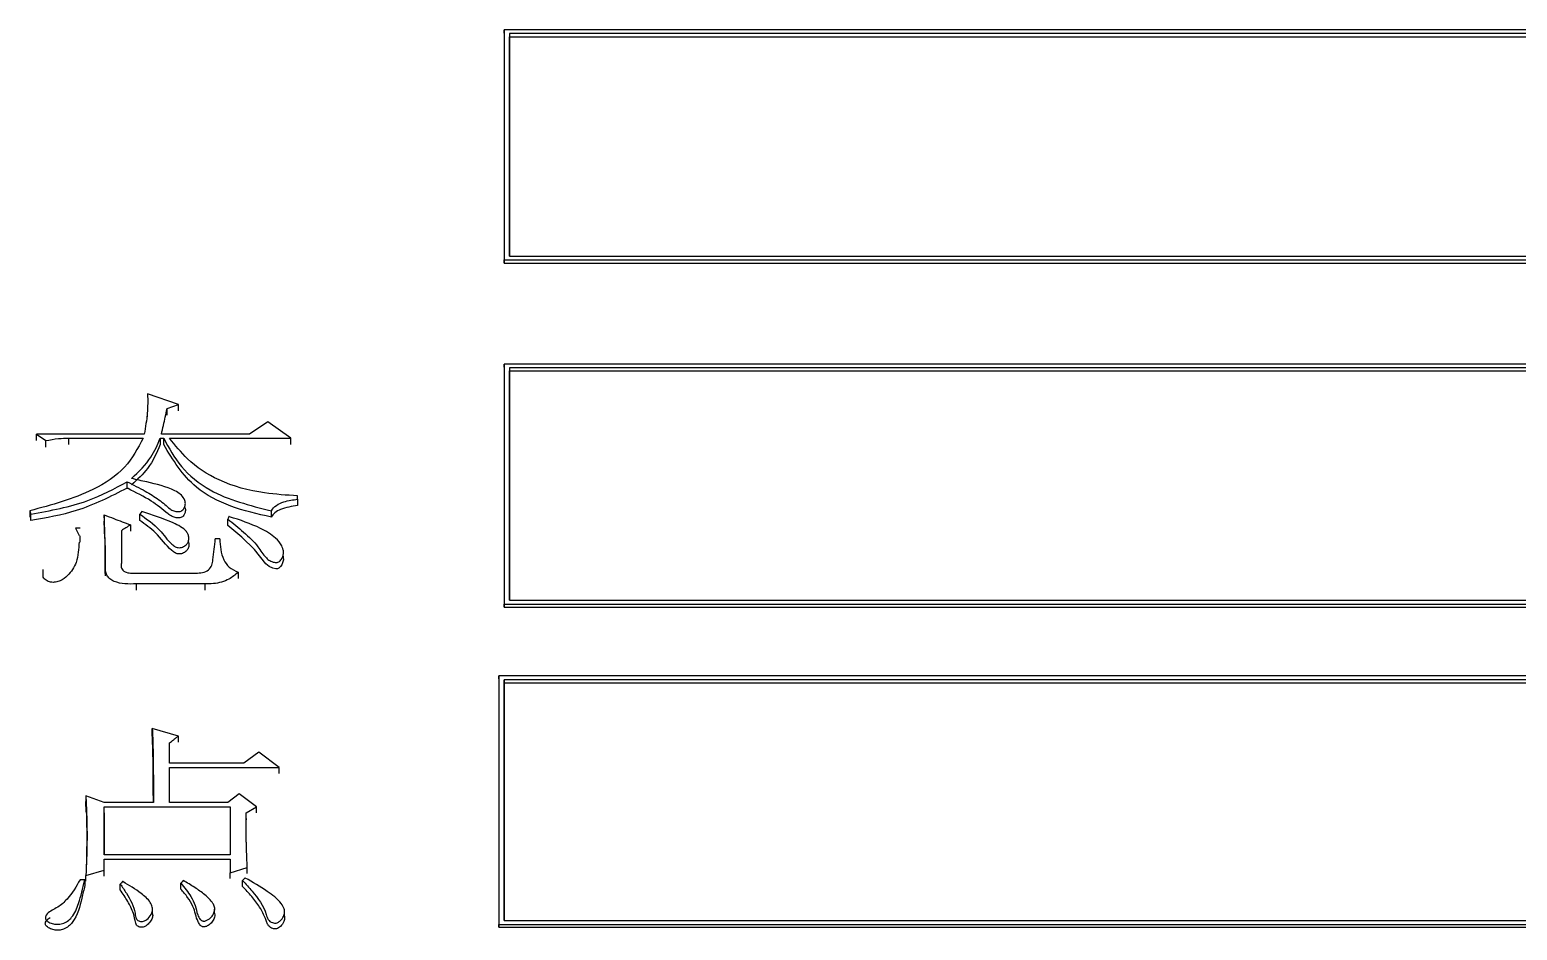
# Model space of a CAD drawing. Header units: millimetres. Extents: x 1852 to 4288, y 681 to 2404.
# Drawn here: x 2413.17 to 2427.22, y 2178.27 to 2186.78 of the extents above; entities that cross this region are included whole.
import ezdxf

# ---------------------------------------------------------------- set-up
doc = ezdxf.new("R2010")
doc.units = ezdxf.units.MM

msp = doc.modelspace()

# ---------------------------------------------------------------- linework, layer by layer
at = {"color": 7, "linetype": 'Continuous', "lineweight": 25}
for p, q in [((2417.653, 2186.749), (2417.653, 2186.782)), ((2439.786, 2186.782), (2417.653, 2186.782)), ((2439.736, 2186.748), (2417.703, 2186.748)), ((2417.703, 2186.748), (2417.703, 2186.715)), ((2417.703, 2186.715), (2439.736, 2186.715)), ((2417.653, 2185.664), (2417.653, 2184.577)), ((2417.653, 2184.577), (2417.653, 2184.609)), ((2417.653, 2184.609), (2439.786, 2184.609)), ((2417.703, 2184.644), (2439.736, 2184.644)), ((2417.653, 2184.577), (2439.786, 2184.577)), ((2439.786, 2183.624), (2417.653, 2183.624)), ((2417.653, 2183.594), (2417.653, 2183.624)), ((2439.736, 2183.589), (2417.703, 2183.589)), ((2417.703, 2183.589), (2417.703, 2183.558)), ((2417.703, 2183.558), (2439.736, 2183.558)), ((2414.575, 2183.241), (2414.283, 2183.341)), ((2414.467, 2183.202), (2414.575, 2183.241)), ((2414.467, 2183.141), (2414.467, 2183.202)), ((2414.575, 2183.18), (2414.575, 2183.241)), ((2414.276, 2183.132), (2414.275, 2183.111)), ((2415.419, 2183.078), (2415.246, 2182.962)), ((2415.636, 2182.923), (2415.419, 2183.078)), ((2413.234, 2182.962), (2413.321, 2182.9)), ((2414.251, 2182.962), (2413.234, 2182.962)), ((2413.234, 2182.901), (2413.234, 2182.962)), ((2413.537, 2182.923), (2414.24, 2182.923)), ((2413.537, 2182.863), (2413.537, 2182.923)), ((2414.402, 2182.923), (2414.435, 2182.923)), ((2414.402, 2182.923), (2414.402, 2182.863)), ((2415.246, 2182.962), (2414.413, 2182.962)), ((2414.435, 2182.863), (2414.435, 2182.923)), ((2414.489, 2182.923), (2415.636, 2182.923)), ((2415.636, 2182.863), (2415.636, 2182.923)), ((2413.321, 2182.839), (2413.321, 2182.9)), ((2414.089, 2182.451), (2414.089, 2182.511)), ((2415.7, 2182.347), (2415.7, 2182.378)), ((2413.169, 2182.237), (2413.18, 2182.206)), ((2413.169, 2182.237), (2413.169, 2182.178)), ((2414.229, 2182.23), (2414.208, 2182.206)), ((2414.634, 2182.33), (2414.634, 2182.336)), ((2415.452, 2182.178), (2415.452, 2182.237)), ((2415.7, 2182.347), (2415.7, 2182.287)), ((2413.18, 2182.146), (2413.18, 2182.206)), ((2413.872, 2182.198), (2413.872, 2182.139)), ((2413.879, 2181.976), (2413.872, 2182.138)), ((2414.121, 2182.104), (2414.121, 2182.045)), ((2415.041, 2182.099), (2415.041, 2182.159)), ((2413.602, 2182.073), (2413.635, 2182.002)), ((2413.645, 2182.073), (2413.602, 2182.073)), ((2413.647, 2181.942), (2413.647, 2182.001)), ((2414.035, 2182.049), (2414.035, 2181.743)), ((2414.665, 2182.013), (2414.665, 2182.014)), ((2414.965, 2181.971), (2414.922, 2181.971)), ((2415.56, 2181.875), (2415.56, 2181.883)), ((2413.292, 2181.683), (2413.292, 2181.623)), ((2413.883, 2181.644), (2413.883, 2181.704)), ((2413.883, 2181.681), (2413.883, 2181.622)), ((2413.883, 2181.644), (2413.883, 2181.659)), ((2415.138, 2181.656), (2415.138, 2181.597)), ((2414.164, 2181.648), (2414.738, 2181.648)), ((2414.824, 2181.546), (2414.175, 2181.546)), ((2414.175, 2181.546), (2414.175, 2181.487)), ((2414.824, 2181.546), (2414.824, 2181.487)), ((2417.653, 2181.64), (2417.653, 2181.326)), ((2417.703, 2181.392), (2439.736, 2181.392)), ((2417.653, 2181.355), (2439.786, 2181.355)), ((2417.653, 2181.326), (2417.653, 2181.355)), ((2417.653, 2181.326), (2439.786, 2181.326)), ((2439.736, 2180.678), (2417.603, 2180.678)), ((2417.603, 2180.65), (2417.603, 2180.678)), ((2417.603, 2180.65), (2417.603, 2178.302)), ((2439.686, 2180.641), (2417.653, 2180.641)), ((2417.653, 2180.612), (2417.653, 2180.641)), ((2417.653, 2180.612), (2439.686, 2180.612)), ((2414.576, 2180.109), (2414.327, 2180.181)), ((2414.327, 2180.124), (2414.327, 2180.181)), ((2414.576, 2180.052), (2414.576, 2180.109)), ((2414.489, 2179.852), (2414.489, 2180.045)), ((2414.489, 2179.988), (2414.489, 2180.045)), ((2415.192, 2179.852), (2414.489, 2179.852)), ((2415.333, 2179.956), (2415.192, 2179.852)), ((2415.527, 2179.811), (2415.333, 2179.956)), ((2414.489, 2179.811), (2415.527, 2179.811)), ((2414.489, 2179.481), (2414.489, 2179.811)), ((2414.489, 2179.755), (2414.489, 2179.811)), ((2415.527, 2179.755), (2415.527, 2179.811)), ((2415.149, 2179.562), (2415.041, 2179.481)), ((2415.311, 2179.44), (2415.149, 2179.562)), ((2413.872, 2179.481), (2413.699, 2179.545)), ((2413.699, 2179.545), (2413.699, 2179.489)), ((2413.703, 2179.392), (2413.699, 2179.489)), ((2414.338, 2179.481), (2413.872, 2179.481)), ((2413.872, 2178.987), (2413.872, 2179.44)), ((2413.872, 2179.384), (2413.872, 2179.44)), ((2415.041, 2179.481), (2414.489, 2179.481)), ((2415.062, 2179.44), (2415.062, 2178.987)), ((2415.214, 2179.384), (2415.311, 2179.44)), ((2415.311, 2179.384), (2415.311, 2179.44)), ((2413.872, 2179.384), (2413.872, 2178.987)), ((2415.214, 2179.328), (2415.214, 2179.316)), ((2413.872, 2178.841), (2413.872, 2178.946)), ((2413.872, 2178.891), (2413.872, 2178.946)), ((2415.062, 2178.946), (2415.062, 2178.816)), ((2415.062, 2178.816), (2415.225, 2178.865)), ((2415.225, 2178.809), (2415.225, 2178.865)), ((2413.689, 2178.751), (2413.645, 2178.751)), ((2413.689, 2178.751), (2413.689, 2178.696)), ((2413.699, 2178.792), (2413.872, 2178.841)), ((2413.699, 2178.736), (2413.699, 2178.792)), ((2413.872, 2178.785), (2413.872, 2178.841)), ((2414.024, 2178.655), (2414.024, 2178.71)), ((2414.597, 2178.663), (2414.597, 2178.718)), ((2415.062, 2178.761), (2415.062, 2178.816)), ((2415.181, 2178.687), (2415.181, 2178.743)), ((2414.329, 2178.429), (2414.329, 2178.484)), ((2414.914, 2178.494), (2414.914, 2178.496)), ((2414.914, 2178.441), (2414.914, 2178.474)), ((2415.57, 2178.481), (2415.57, 2178.485)), ((2417.603, 2178.329), (2439.736, 2178.329)), ((2417.603, 2178.302), (2417.603, 2178.329)), ((2417.603, 2178.302), (2439.736, 2178.302)), ((2417.653, 2178.367), (2439.686, 2178.367))]:
    msp.add_line(p, q, dxfattribs=at)
at = {"color": 7, "linetype": 'Continuous', "lineweight": 25, "flags": 128}
for points in [[(2414.208, 2182.146), (2414.208, 2182.168), (2414.208, 2182.187), (2414.208, 2182.206)], [(2415.56, 2181.823), (2415.566, 2181.774), (2415.552, 2181.726), (2415.54, 2181.71), (2415.523, 2181.696), (2415.509, 2181.69), (2415.493, 2181.689), (2415.467, 2181.694), (2415.43, 2181.711), (2415.4, 2181.737), (2415.294, 2181.872), (2415.173, 2181.989), (2415.041, 2182.099), (2415.041, 2182.099)], [(2413.872, 2179.44), (2414.467, 2179.44), (2415.062, 2179.44)], [(2415.062, 2178.987), (2414.467, 2178.987), (2413.872, 2178.987)], [(2413.872, 2178.946), (2414.467, 2178.946), (2415.062, 2178.946)], [(2414.045, 2178.735), (2414.035, 2178.723), (2414.024, 2178.71)], [(2414.619, 2178.743), (2414.608, 2178.731), (2414.597, 2178.718)], [(2415.203, 2178.767), (2415.197, 2178.761), (2415.189, 2178.752), (2415.181, 2178.743)]]:
    msp.add_lwpolyline(points, dxfattribs=at)
at = {"color": 7, "linetype": 'Continuous', "lineweight": 25}
for points, knots in [([(2417.653, 2186.782), (2417.653, 2186.568), (2417.653, 2186.139), (2417.653, 2185.415), (2417.653, 2184.902), (2417.653, 2184.609)], [0, 0, 0, 0, 0.300081, 0.600162, 1, 1, 1, 1]), ([(2417.703, 2186.748), (2417.703, 2186.534), (2417.703, 2186.104), (2417.703, 2185.403), (2417.703, 2184.914), (2417.703, 2184.644)], [0, 0, 0, 0, 0.309921, 0.619841, 1, 1, 1, 1]), ([(2417.703, 2184.644), (2417.703, 2184.811), (2417.703, 2185.155), (2417.703, 2185.849), (2417.703, 2186.369), (2417.703, 2186.715)], [0, 0, 0, 0, 0.238721, 0.492538, 1, 1, 1, 1]), ([(2417.653, 2183.624), (2417.653, 2183.4), (2417.653, 2182.951), (2417.653, 2182.196), (2417.653, 2181.661), (2417.653, 2181.355)], [0, 0, 0, 0, 0.300081, 0.600162, 1, 1, 1, 1]), ([(2417.703, 2183.589), (2417.703, 2183.364), (2417.703, 2182.916), (2417.703, 2182.184), (2417.703, 2181.673), (2417.703, 2181.392)], [0, 0, 0, 0, 0.309921, 0.619841, 1, 1, 1, 1]), ([(2417.703, 2181.392), (2417.703, 2181.567), (2417.703, 2181.927), (2417.703, 2182.652), (2417.703, 2183.196), (2417.703, 2183.558)], [0, 0, 0, 0, 0.239926, 0.493342, 1, 1, 1, 1]), ([(2414.283, 2183.341), (2414.284, 2183.28), (2414.285, 2183.187), (2414.268, 2183.06), (2414.257, 2182.995), (2414.251, 2182.962)], [0, 0, 0, 0, 0.478837, 0.739221, 1, 1, 1, 1]), ([(2414.413, 2182.962), (2414.419, 2182.99), (2414.432, 2183.043), (2414.45, 2183.123), (2414.461, 2183.176), (2414.467, 2183.202)], [0, 0, 0, 0, 0.344184, 0.672092, 1, 1, 1, 1]), ([(2414.24, 2182.923), (2414.19, 2182.828), (2414.089, 2182.633), (2413.708, 2182.381), (2413.375, 2182.292), (2413.169, 2182.237)], [0, 0, 0, 0, 0.269245, 0.548175, 1, 1, 1, 1]), ([(2413.321, 2182.9), (2413.36, 2182.908), (2413.432, 2182.921), (2413.505, 2182.923), (2413.537, 2182.923)], [0, 0, 0, 0, 0.558835, 1, 1, 1, 1]), ([(2414.132, 2182.542), (2414.199, 2182.607), (2414.317, 2182.722), (2414.377, 2182.862), (2414.402, 2182.923)], [0, 0, 0, 0, 0.563817, 1, 1, 1, 1]), ([(2414.435, 2182.923), (2414.484, 2182.831), (2414.584, 2182.644), (2414.92, 2182.37), (2415.248, 2182.288), (2415.452, 2182.237)], [0, 0, 0, 0, 0.270771, 0.548729, 1, 1, 1, 1]), ([(2415.7, 2182.378), (2415.596, 2182.385), (2415.34, 2182.401), (2414.964, 2182.5), (2414.666, 2182.702), (2414.543, 2182.856), (2414.489, 2182.923)], [0, 0, 0, 0, 0.214752, 0.527903, 0.794745, 1, 1, 1, 1]), ([(2414.402, 2182.862), (2414.369, 2182.784), (2414.307, 2182.644), (2414.186, 2182.532), (2414.132, 2182.482)], [0, 0, 0, 0, 0.5551467, 1, 1, 1, 1]), ([(2415.452, 2182.177), (2415.321, 2182.206), (2415.064, 2182.263), (2414.667, 2182.477), (2414.522, 2182.718), (2414.435, 2182.862)], [0, 0, 0, 0, 0.290646, 0.573901, 1, 1, 1, 1]), ([(2413.18, 2182.206), (2413.365, 2182.239), (2413.692, 2182.297), (2413.968, 2182.446), (2414.089, 2182.511)], [0, 0, 0, 0, 0.565186, 1, 1, 1, 1]), ([(2414.089, 2182.511), (2414.147, 2182.482), (2414.251, 2182.431), (2414.369, 2182.357), (2414.446, 2182.3), (2414.485, 2182.257), (2414.529, 2182.235), (2414.564, 2182.228), (2414.591, 2182.23), (2414.609, 2182.238), (2414.625, 2182.254), (2414.638, 2182.28), (2414.642, 2182.315), (2414.628, 2182.356), (2414.594, 2182.395), (2414.482, 2182.462), (2414.318, 2182.499), (2414.179, 2182.531), (2414.132, 2182.542)], [0, 0, 0, 0, 0.150802, 0.270996, 0.331066, 0.383869, 0.414543, 0.44536, 0.459508, 0.473787, 0.489783, 0.51524, 0.550113, 0.584523, 0.63156, 0.679807, 0.891009, 1, 1, 1, 1]), ([(2414.089, 2182.451), (2413.933, 2182.371), (2413.651, 2182.227), (2413.325, 2182.171), (2413.18, 2182.146)], [0, 0, 0, 0, 0.554508, 1, 1, 1, 1]), ([(2414.632, 2182.275), (2414.635, 2182.27), (2414.643, 2182.253), (2414.639, 2182.224), (2414.628, 2182.198), (2414.613, 2182.181), (2414.597, 2182.172), (2414.577, 2182.168), (2414.548, 2182.17), (2414.51, 2182.182), (2414.435, 2182.241), (2414.312, 2182.343), (2414.169, 2182.411), (2414.092, 2182.449), (2414.089, 2182.451)], [0, 0, 0, 0, 0.026164, 0.087758, 0.135326, 0.162527, 0.184979, 0.207442, 0.242087, 0.295008, 0.361268, 0.645569, 0.986462, 1, 1, 1, 1]), ([(2414.208, 2182.206), (2414.275, 2182.159), (2414.395, 2182.076), (2414.473, 2181.951), (2414.542, 2181.896), (2414.583, 2181.884), (2414.624, 2181.897), (2414.654, 2181.919), (2414.671, 2181.949), (2414.674, 2181.981), (2414.668, 2182.012), (2414.634, 2182.071), (2414.476, 2182.149), (2414.328, 2182.197), (2414.229, 2182.23)], [0, 0, 0, 0, 0.207965, 0.368358, 0.401514, 0.432917, 0.464664, 0.497814, 0.528601, 0.558738, 0.58913, 0.619745, 0.747266, 1, 1, 1, 1]), ([(2415.452, 2182.237), (2415.466, 2182.256), (2415.495, 2182.293), (2415.586, 2182.33), (2415.657, 2182.34), (2415.7, 2182.347)], [0, 0, 0, 0, 0.268422, 0.549119, 1, 1, 1, 1]), ([(2415.7, 2182.287), (2415.645, 2182.278), (2415.568, 2182.267), (2415.483, 2182.222), (2415.462, 2182.192), (2415.452, 2182.177)], [0, 0, 0, 0, 0.570927, 0.789593, 1, 1, 1, 1]), ([(2413.883, 2181.704), (2413.883, 2181.709), (2413.883, 2181.716), (2413.883, 2181.727), (2413.883, 2181.734), (2413.883, 2181.742), (2413.883, 2181.75), (2413.883, 2181.757), (2413.883, 2181.765), (2413.883, 2181.773), (2413.883, 2181.78), (2413.883, 2181.788), (2413.883, 2181.796), (2413.883, 2181.803), (2413.883, 2181.811), (2413.883, 2181.819), (2413.883, 2181.826), (2413.883, 2181.834), (2413.883, 2181.842), (2413.883, 2181.849), (2413.883, 2181.857), (2413.883, 2181.865), (2413.882, 2181.872), (2413.882, 2181.88), (2413.882, 2181.888), (2413.882, 2181.895), (2413.882, 2181.903), (2413.882, 2181.91), (2413.882, 2181.918), (2413.882, 2181.926), (2413.882, 2181.933), (2413.881, 2181.941), (2413.881, 2181.949), (2413.881, 2181.956), (2413.881, 2181.964), (2413.881, 2181.972), (2413.881, 2181.979), (2413.88, 2181.987), (2413.88, 2181.995), (2413.88, 2182.002), (2413.88, 2182.01), (2413.879, 2182.018), (2413.879, 2182.025), (2413.879, 2182.033), (2413.879, 2182.041), (2413.878, 2182.048), (2413.878, 2182.056), (2413.878, 2182.063), (2413.878, 2182.071), (2413.877, 2182.079), (2413.877, 2182.086), (2413.877, 2182.094), (2413.876, 2182.102), (2413.876, 2182.109), (2413.876, 2182.117), (2413.875, 2182.125), (2413.875, 2182.132), (2413.875, 2182.14), (2413.875, 2182.147), (2413.874, 2182.155), (2413.874, 2182.163), (2413.874, 2182.17), (2413.873, 2182.178), (2413.873, 2182.187), (2413.873, 2182.194), (2413.872, 2182.198)], [0, 0, 0, 0, 0.030924, 0.046386, 0.061848, 0.07731, 0.092772, 0.108234, 0.123697, 0.139159, 0.154621, 0.170083, 0.185545, 0.201007, 0.216469, 0.231931, 0.247393, 0.262855, 0.278317, 0.293779, 0.309241, 0.324703, 0.340165, 0.355628, 0.37109, 0.386552, 0.402014, 0.417476, 0.432938, 0.4484, 0.463862, 0.479324, 0.494786, 0.510248, 0.52571, 0.541172, 0.556634, 0.572097, 0.587559, 0.603021, 0.618483, 0.633945, 0.649407, 0.664869, 0.680331, 0.695793, 0.711255, 0.726717, 0.742179, 0.757641, 0.773103, 0.788566, 0.804028, 0.81949, 0.834952, 0.850414, 0.865876, 0.881338, 0.8968, 0.912262, 0.927724, 0.943186, 0.958648, 0.97411, 1, 1, 1, 1]), ([(2413.872, 2182.198), (2413.903, 2182.187), (2413.96, 2182.165), (2414.042, 2182.134), (2414.095, 2182.114), (2414.121, 2182.104)], [0, 0, 0, 0, 0.367076, 0.683538, 1, 1, 1, 1]), ([(2414.121, 2182.104), (2414.107, 2182.095), (2414.078, 2182.077), (2414.049, 2182.059), (2414.035, 2182.049)], [0, 0, 0, 0, 0.500001, 1, 1, 1, 1]), ([(2414.666, 2181.951), (2414.669, 2181.941), (2414.675, 2181.921), (2414.671, 2181.89), (2414.654, 2181.86), (2414.624, 2181.837), (2414.583, 2181.825), (2414.542, 2181.837), (2414.46, 2181.902), (2414.38, 2182.026), (2414.261, 2182.109), (2414.208, 2182.146)], [0, 0, 0, 0, 0.050588, 0.101781, 0.154092, 0.210442, 0.264435, 0.317842, 0.374206, 0.721636, 1, 1, 1, 1]), ([(2415.041, 2182.159), (2415.091, 2182.118), (2415.191, 2182.035), (2415.322, 2181.916), (2415.379, 2181.812), (2415.436, 2181.764), (2415.47, 2181.751), (2415.498, 2181.748), (2415.515, 2181.751), (2415.531, 2181.759), (2415.548, 2181.777), (2415.564, 2181.811), (2415.57, 2181.857), (2415.548, 2181.918), (2415.481, 2181.998), (2415.313, 2182.097), (2415.155, 2182.15), (2415.053, 2182.182), (2415.051, 2182.183)], [0, 0, 0, 0, 0.14, 0.280266, 0.380171, 0.409931, 0.439811, 0.452036, 0.462473, 0.472931, 0.488626, 0.51752, 0.558625, 0.598671, 0.668428, 0.787489, 0.99583, 1, 1, 1, 1]), ([(2415.051, 2182.183), (2415.051, 2182.181), (2415.048, 2182.176), (2415.045, 2182.168), (2415.042, 2182.162), (2415.041, 2182.159)], [0, 0, 0, 0, 0.255027, 0.627514, 1, 1, 1, 1]), ([(2413.635, 2181.942), (2413.632, 2181.877), (2413.627, 2181.764), (2413.55, 2181.638), (2413.471, 2181.579), (2413.414, 2181.56), (2413.365, 2181.56), (2413.323, 2181.578), (2413.296, 2181.602), (2413.295, 2181.619), (2413.295, 2181.624)], [0, 0, 0, 0, 0.340171, 0.585886, 0.714037, 0.779697, 0.844791, 0.911179, 0.974209, 1, 1, 1, 1]), ([(2413.879, 2181.977), (2413.879, 2181.969), (2413.88, 2181.934), (2413.882, 2181.847), (2413.883, 2181.767), (2413.883, 2181.716), (2413.883, 2181.692), (2413.883, 2181.675), (2413.883, 2181.665), (2413.883, 2181.658)], [0, 0, 0, 0, 0.117458, 0.48362, 0.760609, 0.875448, 0.924003, 0.94991, 1, 1, 1, 1]), ([(2414.738, 2181.648), (2414.76, 2181.649), (2414.802, 2181.651), (2414.864, 2181.675), (2414.892, 2181.724), (2414.908, 2181.823), (2414.916, 2181.906), (2414.922, 2181.971)], [0, 0, 0, 0, 0.13003, 0.256202, 0.384291, 0.511395, 1, 1, 1, 1]), ([(2414.965, 2181.971), (2414.969, 2181.904), (2414.974, 2181.81), (2415.048, 2181.699), (2415.108, 2181.671), (2415.138, 2181.656)], [0, 0, 0, 0, 0.550462, 0.77054, 1, 1, 1, 1]), ([(2414.175, 2181.546), (2414.14, 2181.545), (2414.069, 2181.543), (2413.98, 2181.56), (2413.923, 2181.593), (2413.886, 2181.639), (2413.884, 2181.678), (2413.883, 2181.704)], [0, 0, 0, 0, 0.261044, 0.518862, 0.648585, 0.774158, 1, 1, 1, 1]), ([(2414.035, 2181.743), (2414.033, 2181.73), (2414.03, 2181.71), (2414.04, 2181.683), (2414.063, 2181.66), (2414.109, 2181.647), (2414.146, 2181.648), (2414.164, 2181.648)], [0, 0, 0, 0, 0.227751, 0.352705, 0.480942, 0.73722, 1, 1, 1, 1]), ([(2415.138, 2181.656), (2415.111, 2181.633), (2415.066, 2181.594), (2414.982, 2181.561), (2414.904, 2181.546), (2414.851, 2181.546), (2414.824, 2181.546)], [0, 0, 0, 0, 0.330967, 0.551079, 0.77486, 1, 1, 1, 1]), ([(2417.603, 2180.678), (2417.603, 2180.446), (2417.603, 2179.981), (2417.603, 2179.199), (2417.603, 2178.645), (2417.603, 2178.329)], [0, 0, 0, 0, 0.300081, 0.600162, 1, 1, 1, 1]), ([(2417.653, 2180.641), (2417.653, 2180.409), (2417.653, 2179.944), (2417.653, 2179.186), (2417.653, 2178.658), (2417.653, 2178.367)], [0, 0, 0, 0, 0.309921, 0.619841, 1, 1, 1, 1]), ([(2417.653, 2178.367), (2417.653, 2178.549), (2417.653, 2178.923), (2417.653, 2179.674), (2417.653, 2180.237), (2417.653, 2180.612)], [0, 0, 0, 0, 0.240925, 0.494007, 1, 1, 1, 1]), ([(2414.327, 2180.181), (2414.327, 2180.176), (2414.328, 2180.166), (2414.328, 2180.153), (2414.329, 2180.14), (2414.329, 2180.13), (2414.33, 2180.117), (2414.33, 2180.107), (2414.331, 2180.097), (2414.331, 2180.087), (2414.332, 2180.077), (2414.332, 2180.059), (2414.333, 2180.005), (2414.335, 2179.934), (2414.336, 2179.852), (2414.336, 2179.801), (2414.336, 2179.765), (2414.337, 2179.747), (2414.337, 2179.737), (2414.337, 2179.727), (2414.337, 2179.717), (2414.337, 2179.704), (2414.337, 2179.694), (2414.337, 2179.681), (2414.337, 2179.671), (2414.337, 2179.661), (2414.337, 2179.65), (2414.337, 2179.64), (2414.337, 2179.627), (2414.337, 2179.617), (2414.337, 2179.604), (2414.337, 2179.594), (2414.337, 2179.584), (2414.337, 2179.573), (2414.337, 2179.563), (2414.337, 2179.553), (2414.337, 2179.545), (2414.337, 2179.539), (2414.337, 2179.532), (2414.337, 2179.527), (2414.337, 2179.521), (2414.337, 2179.516), (2414.337, 2179.509), (2414.337, 2179.504), (2414.337, 2179.499), (2414.338, 2179.492), (2414.338, 2179.486), (2414.338, 2179.481)], [0, 0, 0, 0, 0.021887, 0.043773, 0.054717, 0.076603, 0.087547, 0.109433, 0.120377, 0.13132, 0.153207, 0.16415, 0.207923, 0.383017, 0.470564, 0.558111, 0.601884, 0.623771, 0.634714, 0.645657, 0.667544, 0.678487, 0.700374, 0.711317, 0.733204, 0.744147, 0.755091, 0.776977, 0.787921, 0.809807, 0.820751, 0.842637, 0.853581, 0.864524, 0.886411, 0.897354, 0.908297, 0.919241, 0.924712, 0.935656, 0.941127, 0.952071, 0.957542, 0.968486, 0.973957, 0.979429, 1, 1, 1, 1]), ([(2414.337, 2179.486), (2414.337, 2179.548), (2414.337, 2179.619), (2414.336, 2179.727), (2414.336, 2179.878), (2414.331, 2180.02), (2414.327, 2180.124)], [0, 0, 0, 0, 0.287541, 0.332064, 0.510157, 1, 1, 1, 1]), ([(2414.489, 2180.045), (2414.501, 2180.054), (2414.522, 2180.069), (2414.551, 2180.09), (2414.567, 2180.103), (2414.576, 2180.109)], [0, 0, 0, 0, 0.4283659, 0.7141823, 1, 1, 1, 1]), ([(2413.699, 2179.545), (2413.702, 2179.484), (2413.705, 2179.415), (2413.708, 2179.331), (2413.71, 2179.246), (2413.712, 2179.064), (2413.704, 2178.897), (2413.699, 2178.792)], [0, 0, 0, 0, 0.2447343, 0.2753248, 0.336506, 0.5812465, 1, 1, 1, 1]), ([(2413.703, 2179.396), (2413.706, 2179.306), (2413.709, 2179.171), (2413.706, 2178.988), (2413.704, 2178.902), (2413.702, 2178.866), (2413.702, 2178.853), (2413.702, 2178.849), (2413.702, 2178.847), (2413.702, 2178.847), (2413.702, 2178.847)], [0, 0, 0, 0, 0.523671, 0.784961, 0.902383, 0.967876, 0.981533, 0.987952, 0.99428, 1, 1, 1, 1]), ([(2415.225, 2178.865), (2415.224, 2178.879), (2415.223, 2178.9), (2415.222, 2178.924), (2415.221, 2178.936), (2415.221, 2178.943), (2415.221, 2178.952), (2415.22, 2178.959), (2415.22, 2178.968), (2415.22, 2178.975), (2415.219, 2178.984), (2415.219, 2178.991), (2415.219, 2179), (2415.218, 2179.007), (2415.218, 2179.016), (2415.218, 2179.025), (2415.217, 2179.034), (2415.217, 2179.043), (2415.217, 2179.051), (2415.217, 2179.062), (2415.216, 2179.073), (2415.216, 2179.082), (2415.216, 2179.091), (2415.216, 2179.103), (2415.215, 2179.117), (2415.215, 2179.13), (2415.215, 2179.138), (2415.215, 2179.146), (2415.215, 2179.154), (2415.215, 2179.162), (2415.214, 2179.17), (2415.214, 2179.177), (2415.214, 2179.186), (2415.214, 2179.195), (2415.214, 2179.204), (2415.214, 2179.213), (2415.214, 2179.22), (2415.214, 2179.229), (2415.214, 2179.236), (2415.214, 2179.245), (2415.214, 2179.252), (2415.214, 2179.261), (2415.214, 2179.268), (2415.214, 2179.277), (2415.214, 2179.284), (2415.214, 2179.293), (2415.214, 2179.3), (2415.214, 2179.309), (2415.214, 2179.316), (2415.214, 2179.325), (2415.214, 2179.332), (2415.214, 2179.341), (2415.214, 2179.348), (2415.214, 2179.356), (2415.214, 2179.364), (2415.214, 2179.373), (2415.214, 2179.379), (2415.214, 2179.384)], [0, 0, 0, 0, 0.082056, 0.123084, 0.133341, 0.153855, 0.164112, 0.184626, 0.194883, 0.215397, 0.225654, 0.246168, 0.256425, 0.276939, 0.287196, 0.30771, 0.328224, 0.338481, 0.358995, 0.379509, 0.400023, 0.420537, 0.430794, 0.451308, 0.492336, 0.51285, 0.523107, 0.543621, 0.553878, 0.574392, 0.584649, 0.605163, 0.61542, 0.635934, 0.656448, 0.666705, 0.687219, 0.697476, 0.71799, 0.728247, 0.748761, 0.759018, 0.779532, 0.789789, 0.810303, 0.82056, 0.841074, 0.851331, 0.871845, 0.882102, 0.902616, 0.912873, 0.933387, 0.943644, 0.964158, 0.974415, 1, 1, 1, 1]), ([(2413.645, 2178.751), (2413.609, 2178.688), (2413.553, 2178.592), (2413.439, 2178.487), (2413.35, 2178.452), (2413.32, 2178.41), (2413.316, 2178.394), (2413.317, 2178.38), (2413.326, 2178.367), (2413.346, 2178.351), (2413.381, 2178.335), (2413.429, 2178.327), (2413.481, 2178.334), (2413.529, 2178.358), (2413.591, 2178.419), (2413.642, 2178.552), (2413.672, 2178.672), (2413.688, 2178.748), (2413.689, 2178.751)], [0, 0, 0, 0, 0.193081, 0.290157, 0.386754, 0.407978, 0.421447, 0.432598, 0.443754, 0.462204, 0.496546, 0.533829, 0.57207, 0.615267, 0.659288, 0.789027, 0.990755, 1, 1, 1, 1]), ([(2414.024, 2178.71), (2414.044, 2178.682), (2414.103, 2178.595), (2414.163, 2178.485), (2414.168, 2178.393), (2414.185, 2178.37), (2414.198, 2178.361), (2414.215, 2178.356), (2414.234, 2178.356), (2414.256, 2178.361), (2414.287, 2178.382), (2414.313, 2178.415), (2414.332, 2178.456), (2414.329, 2178.496), (2414.3, 2178.558), (2414.202, 2178.64), (2414.108, 2178.699), (2414.047, 2178.734), (2414.045, 2178.735)], [0, 0, 0, 0, 0.107766, 0.324959, 0.382514, 0.397632, 0.412828, 0.427374, 0.444539, 0.463227, 0.487605, 0.551575, 0.589695, 0.627994, 0.678884, 0.799951, 0.99622, 1, 1, 1, 1]), ([(2414.597, 2178.718), (2414.631, 2178.678), (2414.685, 2178.611), (2414.736, 2178.508), (2414.748, 2178.432), (2414.771, 2178.384), (2414.791, 2178.366), (2414.803, 2178.361), (2414.817, 2178.359), (2414.835, 2178.363), (2414.864, 2178.378), (2414.895, 2178.406), (2414.916, 2178.448), (2414.919, 2178.491), (2414.891, 2178.549), (2414.825, 2178.611), (2414.728, 2178.68), (2414.656, 2178.722), (2414.619, 2178.743), (2414.619, 2178.743)], [0, 0, 0, 0, 0.157954, 0.255242, 0.35249, 0.401724, 0.417192, 0.427834, 0.438557, 0.45242, 0.478029, 0.52635, 0.573066, 0.619079, 0.658607, 0.768684, 0.881292, 0.999134, 1, 1, 1, 1]), ([(2415.181, 2178.743), (2415.211, 2178.71), (2415.301, 2178.612), (2415.389, 2178.489), (2415.415, 2178.382), (2415.438, 2178.357), (2415.459, 2178.345), (2415.481, 2178.34), (2415.499, 2178.341), (2415.519, 2178.349), (2415.544, 2178.368), (2415.566, 2178.4), (2415.58, 2178.439), (2415.574, 2178.483), (2415.527, 2178.559), (2415.398, 2178.656), (2415.276, 2178.728), (2415.204, 2178.767), (2415.203, 2178.767)], [0, 0, 0, 0, 0.113222, 0.341327, 0.387566, 0.408095, 0.428648, 0.444625, 0.457844, 0.471063, 0.493511, 0.536211, 0.570053, 0.604097, 0.65629, 0.801568, 0.997978, 1, 1, 1, 1]), ([(2413.689, 2178.695), (2413.68, 2178.656), (2413.653, 2178.539), (2413.619, 2178.401), (2413.538, 2178.309), (2413.493, 2178.284), (2413.445, 2178.272), (2413.398, 2178.276), (2413.362, 2178.288), (2413.336, 2178.303), (2413.322, 2178.316), (2413.316, 2178.329), (2413.316, 2178.343), (2413.324, 2178.362), (2413.339, 2178.38), (2413.355, 2178.39), (2413.362, 2178.393)], [0, 0, 0, 0, 0.171804, 0.517301, 0.584548, 0.65197, 0.706518, 0.761184, 0.815652, 0.846041, 0.87115, 0.888591, 0.906031, 0.931288, 0.971038, 1, 1, 1, 1]), ([(2414.328, 2178.428), (2414.329, 2178.426), (2414.333, 2178.413), (2414.327, 2178.384), (2414.304, 2178.349), (2414.279, 2178.32), (2414.252, 2178.305), (2414.23, 2178.3), (2414.209, 2178.302), (2414.191, 2178.31), (2414.177, 2178.323), (2414.163, 2178.365), (2414.151, 2178.443), (2414.097, 2178.548), (2414.049, 2178.619), (2414.024, 2178.655)], [0, 0, 0, 0, 0.0129135, 0.06939, 0.147433, 0.2206585, 0.2538715, 0.2874244, 0.3169642, 0.3469857, 0.3730799, 0.4084132, 0.5699259, 0.7830561, 1, 1, 1, 1]), ([(2414.913, 2178.441), (2414.914, 2178.434), (2414.92, 2178.413), (2414.91, 2178.377), (2414.885, 2178.34), (2414.856, 2178.318), (2414.831, 2178.307), (2414.816, 2178.304), (2414.803, 2178.306), (2414.79, 2178.312), (2414.774, 2178.327), (2414.74, 2178.389), (2414.727, 2178.483), (2414.663, 2178.585), (2414.619, 2178.637), (2414.597, 2178.663)], [0, 0, 0, 0, 0.036468, 0.10746, 0.17993, 0.250304, 0.274435, 0.298772, 0.314747, 0.330684, 0.359233, 0.416925, 0.673858, 0.835309, 1, 1, 1, 1]), ([(2415.569, 2178.429), (2415.573, 2178.418), (2415.581, 2178.394), (2415.57, 2178.351), (2415.548, 2178.318), (2415.522, 2178.296), (2415.502, 2178.286), (2415.482, 2178.285), (2415.462, 2178.289), (2415.442, 2178.299), (2415.421, 2178.319), (2415.396, 2178.387), (2415.353, 2178.483), (2415.268, 2178.594), (2415.21, 2178.656), (2415.181, 2178.687)], [0, 0, 0, 0, 0.05255, 0.111591, 0.190854, 0.22064, 0.250738, 0.27286, 0.294868, 0.32747, 0.360447, 0.410692, 0.644126, 0.821126, 1, 1, 1, 1])]:
    msp.add_open_spline(points, degree=3, knots=knots, dxfattribs=at)

doc.saveas('drawing.dxf')
